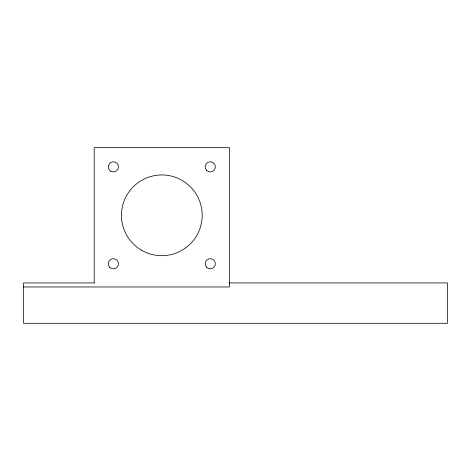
<?xml version="1.0" encoding="UTF-8"?>
<svg xmlns="http://www.w3.org/2000/svg" width="471" height="471" viewBox="0 0 471 471"><rect width="100%" height="100%" fill="white"/><g stroke="black" fill="none" stroke-linecap="round" stroke-linejoin="round"><path stroke-width="0.71" d="M94.282 282.936L23.55 282.936L23.55 323.306L447.45 323.306L447.45 282.936L228.877 282.936M23.55 286.974L229.442 286.974L229.442 147.694L94.2 147.694L94.2 282.936M206.669 267.357A5.087 5.087 0 0 0 215.182 265.079A5.087 5.087 0 0 0 208.953 258.844A5.087 5.087 0 0 0 206.669 267.357M109.778 267.357A5.087 5.087 0 0 0 118.292 265.079A5.087 5.087 0 0 0 112.063 258.844A5.087 5.087 0 0 0 109.778 267.357M206.669 170.467A5.087 5.087 0 0 0 215.182 168.182A5.087 5.087 0 0 0 208.953 161.953A5.087 5.087 0 0 0 206.669 170.467M141.636 250.278A40.371 40.371 0 0 0 202.194 215.312A40.371 40.371 0 0 0 141.636 180.352A40.371 40.371 0 0 0 141.636 250.278M110.832 171.273A5.087 5.087 0 0 0 118.462 166.869A5.087 5.087 0 0 0 110.832 162.466A5.087 5.087 0 0 0 110.832 171.273"/></g></svg>
